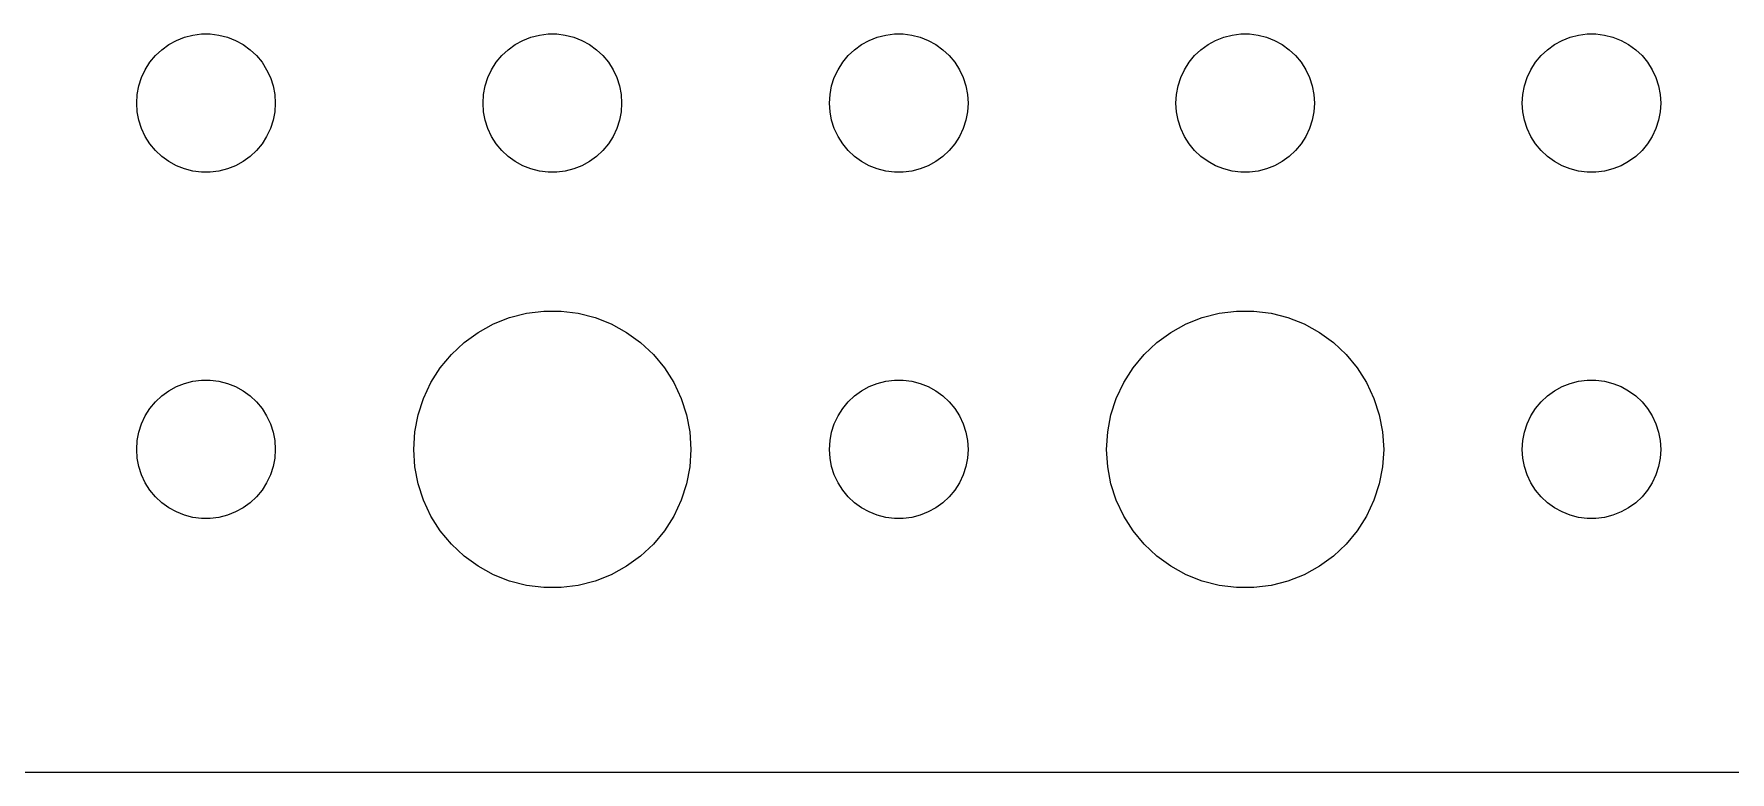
# Model space of a CAD drawing. Header units: metres. Extents: x -164 to 164, y -22 to 22.
# Drawn here: x -123.72 to -87, y -21.99 to -6 of the extents above; entities that cross this region are included whole.
import ezdxf

# ---------------------------------------------------------------- set-up
doc = ezdxf.new("R2010")
doc.units = ezdxf.units.M

msp = doc.modelspace()

# ---------------------------------------------------------------- linework, layer by layer
for p, q in [((-120.956, -6.34422), (-120.804, -6.23351)), ((-120.804, -6.23351), (-120.639, -6.14275)), ((-120.639, -6.14275), (-120.464, -6.07341)), ((-120.464, -6.07341), (-120.281, -6.02657)), ((-120.281, -6.02657), (-120.094, -6.00294)), ((-120.094, -6.00294), (-119.906, -6.00294)), ((-119.906, -6.00294), (-119.719, -6.02657)), ((-119.719, -6.02657), (-119.536, -6.07341)), ((-119.536, -6.07341), (-119.361, -6.14275)), ((-119.361, -6.14275), (-119.196, -6.23351)), ((-119.196, -6.23351), (-119.044, -6.34422)), ((-113.456, -6.34422), (-113.304, -6.23351)), ((-113.304, -6.23351), (-113.139, -6.14275)), ((-113.139, -6.14275), (-112.964, -6.07341)), ((-112.964, -6.07341), (-112.781, -6.02657)), ((-112.781, -6.02657), (-112.594, -6.00294)), ((-112.594, -6.00294), (-112.406, -6.00294)), ((-112.406, -6.00294), (-112.219, -6.02657)), ((-112.219, -6.02657), (-112.036, -6.07341)), ((-112.036, -6.07341), (-111.861, -6.14275)), ((-111.861, -6.14275), (-111.696, -6.23351)), ((-111.696, -6.23351), (-111.544, -6.34422)), ((-105.956, -6.34422), (-105.804, -6.23351)), ((-105.804, -6.23351), (-105.639, -6.14275)), ((-105.639, -6.14275), (-105.464, -6.07341)), ((-105.464, -6.07341), (-105.281, -6.02657)), ((-105.281, -6.02657), (-105.094, -6.00294)), ((-105.094, -6.00294), (-104.906, -6.00294)), ((-104.906, -6.00294), (-104.719, -6.02657)), ((-104.719, -6.02657), (-104.536, -6.07341)), ((-104.536, -6.07341), (-104.361, -6.14275)), ((-104.361, -6.14275), (-104.196, -6.23351)), ((-104.196, -6.23351), (-104.044, -6.34422)), ((-98.4561, -6.34422), (-98.3037, -6.23351)), ((-98.3037, -6.23351), (-98.1387, -6.14275)), ((-98.1387, -6.14275), (-97.9635, -6.07341)), ((-97.9635, -6.07341), (-97.7811, -6.02657)), ((-97.7811, -6.02657), (-97.5942, -6.00294)), ((-97.5942, -6.00294), (-97.4058, -6.00294)), ((-97.4058, -6.00294), (-97.2189, -6.02657)), ((-97.2189, -6.02657), (-97.0365, -6.07341)), ((-97.0365, -6.07341), (-96.8613, -6.14275)), ((-96.8613, -6.14275), (-96.6963, -6.23351)), ((-96.6963, -6.23351), (-96.5439, -6.34422)), ((-90.9561, -6.34422), (-90.8037, -6.23351)), ((-90.8037, -6.23351), (-90.6387, -6.14275)), ((-90.6387, -6.14275), (-90.4635, -6.07341)), ((-90.4635, -6.07341), (-90.2811, -6.02657)), ((-90.2811, -6.02657), (-90.0942, -6.00294)), ((-90.0942, -6.00294), (-89.9058, -6.00294)), ((-89.9058, -6.00294), (-89.7189, -6.02657)), ((-89.7189, -6.02657), (-89.5365, -6.07341)), ((-89.5365, -6.07341), (-89.3613, -6.14275)), ((-89.3613, -6.14275), (-89.1963, -6.23351)), ((-89.1963, -6.23351), (-89.0439, -6.34422)), ((-121.214, -6.61832), (-121.093, -6.47318)), ((-121.093, -6.47318), (-120.956, -6.34422)), ((-119.044, -6.34422), (-118.907, -6.47318)), ((-118.907, -6.47318), (-118.786, -6.61832)), ((-113.714, -6.61832), (-113.593, -6.47318)), ((-113.593, -6.47318), (-113.456, -6.34422)), ((-111.544, -6.34422), (-111.407, -6.47318)), ((-111.407, -6.47318), (-111.286, -6.61832)), ((-106.214, -6.61832), (-106.093, -6.47318)), ((-106.093, -6.47318), (-105.956, -6.34422)), ((-104.044, -6.34422), (-103.907, -6.47318)), ((-103.907, -6.47318), (-103.786, -6.61832)), ((-98.7135, -6.61832), (-98.5934, -6.47318)), ((-98.5934, -6.47318), (-98.4561, -6.34422)), ((-96.5439, -6.34422), (-96.4065, -6.47318)), ((-96.4065, -6.47318), (-96.2865, -6.61832)), ((-91.2135, -6.61832), (-91.0934, -6.47318)), ((-91.0934, -6.47318), (-90.9561, -6.34422)), ((-89.0439, -6.34422), (-88.9065, -6.47318)), ((-88.9065, -6.47318), (-88.7865, -6.61832)), ((-121.453, -7.12695), (-121.395, -6.9478)), ((-121.395, -6.9478), (-121.314, -6.77736)), ((-121.314, -6.77736), (-121.214, -6.61832)), ((-118.786, -6.61832), (-118.686, -6.77736)), ((-118.686, -6.77736), (-118.605, -6.9478)), ((-118.605, -6.9478), (-118.547, -7.12695)), ((-113.953, -7.12695), (-113.895, -6.9478)), ((-113.895, -6.9478), (-113.814, -6.77736)), ((-113.814, -6.77736), (-113.714, -6.61832)), ((-111.286, -6.61832), (-111.186, -6.77736)), ((-111.186, -6.77736), (-111.105, -6.9478)), ((-111.105, -6.9478), (-111.047, -7.12695)), ((-106.453, -7.12695), (-106.395, -6.9478)), ((-106.395, -6.9478), (-106.314, -6.77736)), ((-106.314, -6.77736), (-106.214, -6.61832)), ((-103.786, -6.61832), (-103.686, -6.77736)), ((-103.686, -6.77736), (-103.605, -6.9478)), ((-103.605, -6.9478), (-103.547, -7.12695)), ((-98.9529, -7.12695), (-98.8947, -6.9478)), ((-98.8947, -6.9478), (-98.8145, -6.77736)), ((-98.8145, -6.77736), (-98.7135, -6.61832)), ((-96.2865, -6.61832), (-96.1855, -6.77736)), ((-96.1855, -6.77736), (-96.1053, -6.9478)), ((-96.1053, -6.9478), (-96.0471, -7.12695)), ((-91.4529, -7.12695), (-91.3947, -6.9478)), ((-91.3947, -6.9478), (-91.3145, -6.77736)), ((-91.3145, -6.77736), (-91.2135, -6.61832)), ((-88.7865, -6.61832), (-88.6855, -6.77736)), ((-88.6855, -6.77736), (-88.6053, -6.9478)), ((-88.6053, -6.9478), (-88.5471, -7.12695)), ((-121.5, -7.5), (-121.488, -7.312)), ((-121.488, -7.312), (-121.453, -7.12695)), ((-118.547, -7.12695), (-118.512, -7.312)), ((-118.512, -7.312), (-118.5, -7.5)), ((-114, -7.5), (-113.988, -7.312)), ((-113.988, -7.312), (-113.953, -7.12695)), ((-111.047, -7.12695), (-111.012, -7.312)), ((-111.012, -7.312), (-111, -7.5)), ((-106.5, -7.5), (-106.488, -7.312)), ((-106.488, -7.312), (-106.453, -7.12695)), ((-103.547, -7.12695), (-103.512, -7.312)), ((-103.512, -7.312), (-103.5, -7.5)), ((-99, -7.5), (-98.9882, -7.312)), ((-98.9882, -7.312), (-98.9529, -7.12695)), ((-96.0471, -7.12695), (-96.0118, -7.312)), ((-96.0118, -7.312), (-96, -7.5)), ((-91.5, -7.5), (-91.4882, -7.312)), ((-91.4882, -7.312), (-91.4529, -7.12695)), ((-88.5471, -7.12695), (-88.5118, -7.312)), ((-88.5118, -7.312), (-88.5, -7.5)), ((-121.488, -7.68799), (-121.5, -7.5)), ((-121.453, -7.87303), (-121.488, -7.68799)), ((-118.512, -7.68799), (-118.547, -7.87303)), ((-118.5, -7.5), (-118.512, -7.68799)), ((-113.988, -7.68799), (-114, -7.5)), ((-113.953, -7.87303), (-113.988, -7.68799)), ((-111.012, -7.68799), (-111.047, -7.87303)), ((-111, -7.5), (-111.012, -7.68799)), ((-106.488, -7.68799), (-106.5, -7.5)), ((-106.453, -7.87303), (-106.488, -7.68799)), ((-103.512, -7.68799), (-103.547, -7.87303)), ((-103.5, -7.5), (-103.512, -7.68799)), ((-98.9882, -7.68799), (-99, -7.5)), ((-98.9529, -7.87303), (-98.9882, -7.68799)), ((-96.0118, -7.68799), (-96.0471, -7.87303)), ((-96, -7.5), (-96.0118, -7.68799)), ((-91.4882, -7.68799), (-91.5, -7.5)), ((-91.4529, -7.87303), (-91.4882, -7.68799)), ((-88.5118, -7.68799), (-88.5471, -7.87303)), ((-88.5, -7.5), (-88.5118, -7.68799)), ((-121.395, -8.05219), (-121.453, -7.87303)), ((-121.314, -8.22263), (-121.395, -8.05219)), ((-118.605, -8.05219), (-118.686, -8.22263)), ((-118.547, -7.87303), (-118.605, -8.05219)), ((-113.895, -8.05219), (-113.953, -7.87303)), ((-113.814, -8.22263), (-113.895, -8.05219)), ((-111.105, -8.05219), (-111.186, -8.22263)), ((-111.047, -7.87303), (-111.105, -8.05219)), ((-106.395, -8.05219), (-106.453, -7.87303)), ((-106.314, -8.22263), (-106.395, -8.05219)), ((-103.605, -8.05219), (-103.686, -8.22263)), ((-103.547, -7.87303), (-103.605, -8.05219)), ((-98.8947, -8.05219), (-98.9529, -7.87303)), ((-98.8145, -8.22263), (-98.8947, -8.05219)), ((-96.1053, -8.05219), (-96.1855, -8.22263)), ((-96.0471, -7.87303), (-96.1053, -8.05219)), ((-91.3947, -8.05219), (-91.4529, -7.87303)), ((-91.3145, -8.22263), (-91.3947, -8.05219)), ((-88.6053, -8.05219), (-88.6855, -8.22263)), ((-88.5471, -7.87303), (-88.6053, -8.05219)), ((-121.214, -8.38167), (-121.314, -8.22263)), ((-121.093, -8.52681), (-121.214, -8.38167)), ((-118.786, -8.38167), (-118.907, -8.52681)), ((-118.686, -8.22263), (-118.786, -8.38167)), ((-113.714, -8.38167), (-113.814, -8.22263)), ((-113.593, -8.52681), (-113.714, -8.38167)), ((-111.286, -8.38167), (-111.407, -8.52681)), ((-111.186, -8.22263), (-111.286, -8.38167)), ((-106.214, -8.38167), (-106.314, -8.22263)), ((-106.093, -8.52681), (-106.214, -8.38167)), ((-103.786, -8.38167), (-103.907, -8.52681)), ((-103.686, -8.22263), (-103.786, -8.38167)), ((-98.7135, -8.38167), (-98.8145, -8.22263)), ((-98.5934, -8.52681), (-98.7135, -8.38167)), ((-96.2865, -8.38167), (-96.4065, -8.52681)), ((-96.1855, -8.22263), (-96.2865, -8.38167)), ((-91.2135, -8.38167), (-91.3145, -8.22263)), ((-91.0934, -8.52681), (-91.2135, -8.38167)), ((-88.7865, -8.38167), (-88.9065, -8.52681)), ((-88.6855, -8.22263), (-88.7865, -8.38167)), ((-120.956, -8.65576), (-121.093, -8.52681)), ((-120.804, -8.76648), (-120.956, -8.65576)), ((-120.639, -8.85724), (-120.804, -8.76648)), ((-119.196, -8.76648), (-119.361, -8.85724)), ((-119.044, -8.65576), (-119.196, -8.76648)), ((-118.907, -8.52681), (-119.044, -8.65576)), ((-113.456, -8.65576), (-113.593, -8.52681)), ((-113.304, -8.76648), (-113.456, -8.65576)), ((-113.139, -8.85724), (-113.304, -8.76648)), ((-111.696, -8.76648), (-111.861, -8.85724)), ((-111.544, -8.65576), (-111.696, -8.76648)), ((-111.407, -8.52681), (-111.544, -8.65576)), ((-105.956, -8.65576), (-106.093, -8.52681)), ((-105.804, -8.76648), (-105.956, -8.65576)), ((-105.639, -8.85724), (-105.804, -8.76648)), ((-104.196, -8.76648), (-104.361, -8.85724)), ((-104.044, -8.65576), (-104.196, -8.76648)), ((-103.907, -8.52681), (-104.044, -8.65576)), ((-98.4561, -8.65576), (-98.5934, -8.52681)), ((-98.3037, -8.76648), (-98.4561, -8.65576)), ((-98.1387, -8.85724), (-98.3037, -8.76648)), ((-96.6963, -8.76648), (-96.8613, -8.85724)), ((-96.5439, -8.65576), (-96.6963, -8.76648)), ((-96.4065, -8.52681), (-96.5439, -8.65576)), ((-90.9561, -8.65576), (-91.0934, -8.52681)), ((-90.8037, -8.76648), (-90.9561, -8.65576)), ((-90.6387, -8.85724), (-90.8037, -8.76648)), ((-89.1963, -8.76648), (-89.3613, -8.85724)), ((-89.0439, -8.65576), (-89.1963, -8.76648)), ((-88.9065, -8.52681), (-89.0439, -8.65576)), ((-120.464, -8.92657), (-120.639, -8.85724)), ((-120.281, -8.97342), (-120.464, -8.92657)), ((-120.094, -8.99704), (-120.281, -8.97342)), ((-119.906, -8.99704), (-120.094, -8.99704)), ((-119.719, -8.97342), (-119.906, -8.99704)), ((-119.536, -8.92657), (-119.719, -8.97342)), ((-119.361, -8.85724), (-119.536, -8.92657)), ((-112.964, -8.92657), (-113.139, -8.85724)), ((-112.781, -8.97342), (-112.964, -8.92657)), ((-112.594, -8.99704), (-112.781, -8.97342)), ((-112.406, -8.99704), (-112.594, -8.99704)), ((-112.219, -8.97342), (-112.406, -8.99704)), ((-112.036, -8.92657), (-112.219, -8.97342)), ((-111.861, -8.85724), (-112.036, -8.92657)), ((-105.464, -8.92657), (-105.639, -8.85724)), ((-105.281, -8.97342), (-105.464, -8.92657)), ((-105.094, -8.99704), (-105.281, -8.97342)), ((-104.906, -8.99704), (-105.094, -8.99704)), ((-104.719, -8.97342), (-104.906, -8.99704)), ((-104.536, -8.92657), (-104.719, -8.97342)), ((-104.361, -8.85724), (-104.536, -8.92657)), ((-97.9635, -8.92657), (-98.1387, -8.85724)), ((-97.7811, -8.97342), (-97.9635, -8.92657)), ((-97.5942, -8.99704), (-97.7811, -8.97342)), ((-97.4058, -8.99704), (-97.5942, -8.99704)), ((-97.2189, -8.97342), (-97.4058, -8.99704)), ((-97.0365, -8.92657), (-97.2189, -8.97342)), ((-96.8613, -8.85724), (-97.0365, -8.92657)), ((-90.4635, -8.92657), (-90.6387, -8.85724)), ((-90.2811, -8.97342), (-90.4635, -8.92657)), ((-90.0942, -8.99704), (-90.2811, -8.97342)), ((-89.9058, -8.99704), (-90.0942, -8.99704)), ((-89.7189, -8.97342), (-89.9058, -8.99704)), ((-89.5365, -8.92657), (-89.7189, -8.97342)), ((-89.3613, -8.85724), (-89.5365, -8.92657)), ((-113.427, -12.1468), (-113.062, -12.0531)), ((-113.062, -12.0531), (-112.688, -12.0059)), ((-112.688, -12.0059), (-112.312, -12.0059)), ((-112.312, -12.0059), (-111.938, -12.0531)), ((-111.938, -12.0531), (-111.573, -12.1468)), ((-98.427, -12.1468), (-98.0621, -12.0531)), ((-98.0621, -12.0531), (-97.6884, -12.0059)), ((-97.6884, -12.0059), (-97.3116, -12.0059)), ((-97.3116, -12.0059), (-96.9379, -12.0531)), ((-96.9379, -12.0531), (-96.573, -12.1468)), ((-114.412, -12.6884), (-114.107, -12.467)), ((-114.107, -12.467), (-113.777, -12.2855)), ((-113.777, -12.2855), (-113.427, -12.1468)), ((-111.573, -12.1468), (-111.223, -12.2855)), ((-111.223, -12.2855), (-110.893, -12.467)), ((-110.893, -12.467), (-110.588, -12.6884)), ((-99.4123, -12.6884), (-99.1075, -12.467)), ((-99.1075, -12.467), (-98.7773, -12.2855)), ((-98.7773, -12.2855), (-98.427, -12.1468)), ((-96.573, -12.1468), (-96.2227, -12.2855)), ((-96.2227, -12.2855), (-95.8925, -12.467)), ((-95.8925, -12.467), (-95.5877, -12.6884)), ((-114.687, -12.9464), (-114.412, -12.6884)), ((-110.588, -12.6884), (-110.313, -12.9464)), ((-99.6869, -12.9464), (-99.4123, -12.6884)), ((-95.5877, -12.6884), (-95.3131, -12.9464)), ((-114.927, -13.2366), (-114.687, -12.9464)), ((-110.313, -12.9464), (-110.073, -13.2366)), ((-99.927, -13.2366), (-99.6869, -12.9464)), ((-95.3131, -12.9464), (-95.073, -13.2366)), ((-120.639, -13.6427), (-120.464, -13.5734)), ((-120.464, -13.5734), (-120.281, -13.5266)), ((-120.281, -13.5266), (-120.094, -13.5029)), ((-120.094, -13.5029), (-119.906, -13.5029)), ((-119.906, -13.5029), (-119.719, -13.5266)), ((-119.719, -13.5266), (-119.536, -13.5734)), ((-119.536, -13.5734), (-119.361, -13.6427)), ((-115.289, -13.8956), (-115.129, -13.5547)), ((-115.129, -13.5547), (-114.927, -13.2366)), ((-110.073, -13.2366), (-109.871, -13.5547)), ((-109.871, -13.5547), (-109.711, -13.8956)), ((-105.639, -13.6427), (-105.464, -13.5734)), ((-105.464, -13.5734), (-105.281, -13.5266)), ((-105.281, -13.5266), (-105.094, -13.5029)), ((-105.094, -13.5029), (-104.906, -13.5029)), ((-104.906, -13.5029), (-104.719, -13.5266)), ((-104.719, -13.5266), (-104.536, -13.5734)), ((-104.536, -13.5734), (-104.361, -13.6427)), ((-100.289, -13.8956), (-100.129, -13.5547)), ((-100.129, -13.5547), (-99.927, -13.2366)), ((-95.073, -13.2366), (-94.8711, -13.5547)), ((-94.8711, -13.5547), (-94.7107, -13.8956)), ((-90.6387, -13.6427), (-90.4635, -13.5734)), ((-90.4635, -13.5734), (-90.2811, -13.5266)), ((-90.2811, -13.5266), (-90.0942, -13.5029)), ((-90.0942, -13.5029), (-89.9058, -13.5029)), ((-89.9058, -13.5029), (-89.7189, -13.5266)), ((-89.7189, -13.5266), (-89.5365, -13.5734)), ((-89.5365, -13.5734), (-89.3613, -13.6427)), ((-121.093, -13.9732), (-120.956, -13.8442)), ((-120.956, -13.8442), (-120.804, -13.7335)), ((-120.804, -13.7335), (-120.639, -13.6427)), ((-119.361, -13.6427), (-119.196, -13.7335)), ((-119.196, -13.7335), (-119.044, -13.8442)), ((-119.044, -13.8442), (-118.907, -13.9732)), ((-115.406, -14.2539), (-115.289, -13.8956)), ((-109.711, -13.8956), (-109.594, -14.2539)), ((-106.093, -13.9732), (-105.956, -13.8442)), ((-105.956, -13.8442), (-105.804, -13.7335)), ((-105.804, -13.7335), (-105.639, -13.6427)), ((-104.361, -13.6427), (-104.196, -13.7335)), ((-104.196, -13.7335), (-104.044, -13.8442)), ((-104.044, -13.8442), (-103.907, -13.9732)), ((-100.406, -14.2539), (-100.289, -13.8956)), ((-94.7107, -13.8956), (-94.5943, -14.2539)), ((-91.0934, -13.9732), (-90.9561, -13.8442)), ((-90.9561, -13.8442), (-90.8037, -13.7335)), ((-90.8037, -13.7335), (-90.6387, -13.6427)), ((-89.3613, -13.6427), (-89.1963, -13.7335)), ((-89.1963, -13.7335), (-89.0439, -13.8442)), ((-89.0439, -13.8442), (-88.9065, -13.9732)), ((-121.395, -14.4478), (-121.314, -14.2774)), ((-121.314, -14.2774), (-121.214, -14.1183)), ((-121.214, -14.1183), (-121.093, -13.9732)), ((-118.907, -13.9732), (-118.786, -14.1183)), ((-118.786, -14.1183), (-118.686, -14.2774)), ((-118.686, -14.2774), (-118.605, -14.4478)), ((-115.476, -14.624), (-115.406, -14.2539)), ((-109.594, -14.2539), (-109.524, -14.624)), ((-106.395, -14.4478), (-106.314, -14.2774)), ((-106.314, -14.2774), (-106.214, -14.1183)), ((-106.214, -14.1183), (-106.093, -13.9732)), ((-103.907, -13.9732), (-103.786, -14.1183)), ((-103.786, -14.1183), (-103.686, -14.2774)), ((-103.686, -14.2774), (-103.605, -14.4478)), ((-100.476, -14.624), (-100.406, -14.2539)), ((-94.5943, -14.2539), (-94.5237, -14.624)), ((-91.3947, -14.4478), (-91.3145, -14.2774)), ((-91.3145, -14.2774), (-91.2135, -14.1183)), ((-91.2135, -14.1183), (-91.0934, -13.9732)), ((-88.9065, -13.9732), (-88.7865, -14.1183)), ((-88.7865, -14.1183), (-88.6855, -14.2774)), ((-88.6855, -14.2774), (-88.6053, -14.4478)), ((-121.488, -14.812), (-121.453, -14.627)), ((-121.453, -14.627), (-121.395, -14.4478)), ((-118.605, -14.4478), (-118.547, -14.627)), ((-118.547, -14.627), (-118.512, -14.812)), ((-115.5, -15), (-115.476, -14.624)), ((-109.524, -14.624), (-109.5, -15)), ((-106.488, -14.812), (-106.453, -14.627)), ((-106.453, -14.627), (-106.395, -14.4478)), ((-103.605, -14.4478), (-103.547, -14.627)), ((-103.547, -14.627), (-103.512, -14.812)), ((-100.5, -15), (-100.476, -14.624)), ((-94.5237, -14.624), (-94.5, -15)), ((-91.4882, -14.812), (-91.4529, -14.627)), ((-91.4529, -14.627), (-91.3947, -14.4478)), ((-88.6053, -14.4478), (-88.5471, -14.627)), ((-88.5471, -14.627), (-88.5118, -14.812)), ((-121.5, -15), (-121.488, -14.812)), ((-121.488, -15.188), (-121.5, -15)), ((-118.512, -14.812), (-118.5, -15)), ((-118.5, -15), (-118.512, -15.188)), ((-115.476, -15.376), (-115.5, -15)), ((-109.5, -15), (-109.524, -15.376)), ((-106.5, -15), (-106.488, -14.812)), ((-106.488, -15.188), (-106.5, -15)), ((-103.512, -14.812), (-103.5, -15)), ((-103.5, -15), (-103.512, -15.188)), ((-100.476, -15.376), (-100.5, -15)), ((-94.5, -15), (-94.5237, -15.376)), ((-91.5, -15), (-91.4882, -14.812)), ((-91.4882, -15.188), (-91.5, -15)), ((-88.5118, -14.812), (-88.5, -15)), ((-88.5, -15), (-88.5118, -15.188)), ((-121.453, -15.373), (-121.488, -15.188)), ((-121.395, -15.5522), (-121.453, -15.373)), ((-118.547, -15.373), (-118.605, -15.5522)), ((-118.512, -15.188), (-118.547, -15.373)), ((-115.406, -15.7461), (-115.476, -15.376)), ((-109.524, -15.376), (-109.594, -15.7461)), ((-106.453, -15.373), (-106.488, -15.188)), ((-106.395, -15.5522), (-106.453, -15.373)), ((-103.547, -15.373), (-103.605, -15.5522)), ((-103.512, -15.188), (-103.547, -15.373)), ((-100.406, -15.7461), (-100.476, -15.376)), ((-94.5237, -15.376), (-94.5943, -15.7461)), ((-91.4529, -15.373), (-91.4882, -15.188)), ((-91.3947, -15.5522), (-91.4529, -15.373)), ((-88.5471, -15.373), (-88.6053, -15.5522)), ((-88.5118, -15.188), (-88.5471, -15.373)), ((-121.314, -15.7226), (-121.395, -15.5522)), ((-121.214, -15.8817), (-121.314, -15.7226)), ((-118.686, -15.7226), (-118.786, -15.8817)), ((-118.605, -15.5522), (-118.686, -15.7226)), ((-115.289, -16.1044), (-115.406, -15.7461)), ((-109.594, -15.7461), (-109.711, -16.1044)), ((-106.314, -15.7226), (-106.395, -15.5522)), ((-106.214, -15.8817), (-106.314, -15.7226)), ((-103.686, -15.7226), (-103.786, -15.8817)), ((-103.605, -15.5522), (-103.686, -15.7226)), ((-100.289, -16.1044), (-100.406, -15.7461)), ((-94.5943, -15.7461), (-94.7107, -16.1044)), ((-91.3145, -15.7226), (-91.3947, -15.5522)), ((-91.2135, -15.8817), (-91.3145, -15.7226)), ((-88.6855, -15.7226), (-88.7865, -15.8817)), ((-88.6053, -15.5522), (-88.6855, -15.7226)), ((-121.093, -16.0268), (-121.214, -15.8817)), ((-120.956, -16.1558), (-121.093, -16.0268)), ((-120.804, -16.2665), (-120.956, -16.1558)), ((-119.044, -16.1558), (-119.196, -16.2665)), ((-118.907, -16.0268), (-119.044, -16.1558)), ((-118.786, -15.8817), (-118.907, -16.0268)), ((-115.129, -16.4453), (-115.289, -16.1044)), ((-109.711, -16.1044), (-109.871, -16.4453)), ((-106.093, -16.0268), (-106.214, -15.8817)), ((-105.956, -16.1558), (-106.093, -16.0268)), ((-105.804, -16.2665), (-105.956, -16.1558)), ((-104.044, -16.1558), (-104.196, -16.2665)), ((-103.907, -16.0268), (-104.044, -16.1558)), ((-103.786, -15.8817), (-103.907, -16.0268)), ((-100.129, -16.4453), (-100.289, -16.1044)), ((-94.7107, -16.1044), (-94.8711, -16.4453)), ((-91.0934, -16.0268), (-91.2135, -15.8817)), ((-90.9561, -16.1558), (-91.0934, -16.0268)), ((-90.8037, -16.2665), (-90.9561, -16.1558)), ((-89.0439, -16.1558), (-89.1963, -16.2665)), ((-88.9065, -16.0268), (-89.0439, -16.1558)), ((-88.7865, -15.8817), (-88.9065, -16.0268)), ((-120.639, -16.3572), (-120.804, -16.2665)), ((-120.464, -16.4266), (-120.639, -16.3572)), ((-120.281, -16.4734), (-120.464, -16.4266)), ((-120.094, -16.497), (-120.281, -16.4734)), ((-119.906, -16.497), (-120.094, -16.497)), ((-119.719, -16.4734), (-119.906, -16.497)), ((-119.536, -16.4266), (-119.719, -16.4734)), ((-119.361, -16.3572), (-119.536, -16.4266)), ((-119.196, -16.2665), (-119.361, -16.3572)), ((-114.927, -16.7634), (-115.129, -16.4453)), ((-109.871, -16.4453), (-110.073, -16.7634)), ((-105.639, -16.3572), (-105.804, -16.2665)), ((-105.464, -16.4266), (-105.639, -16.3572)), ((-105.281, -16.4734), (-105.464, -16.4266)), ((-105.094, -16.497), (-105.281, -16.4734)), ((-104.906, -16.497), (-105.094, -16.497)), ((-104.719, -16.4734), (-104.906, -16.497)), ((-104.536, -16.4266), (-104.719, -16.4734)), ((-104.361, -16.3572), (-104.536, -16.4266)), ((-104.196, -16.2665), (-104.361, -16.3572)), ((-99.927, -16.7634), (-100.129, -16.4453)), ((-94.8711, -16.4453), (-95.073, -16.7634)), ((-90.6387, -16.3572), (-90.8037, -16.2665)), ((-90.4635, -16.4266), (-90.6387, -16.3572)), ((-90.2811, -16.4734), (-90.4635, -16.4266)), ((-90.0942, -16.497), (-90.2811, -16.4734)), ((-89.9058, -16.497), (-90.0942, -16.497)), ((-89.7189, -16.4734), (-89.9058, -16.497)), ((-89.5365, -16.4266), (-89.7189, -16.4734)), ((-89.3613, -16.3572), (-89.5365, -16.4266)), ((-89.1963, -16.2665), (-89.3613, -16.3572)), ((-114.687, -17.0536), (-114.927, -16.7634)), ((-110.073, -16.7634), (-110.313, -17.0536)), ((-99.6869, -17.0536), (-99.927, -16.7634)), ((-95.073, -16.7634), (-95.3131, -17.0536)), ((-114.412, -17.3115), (-114.687, -17.0536)), ((-110.313, -17.0536), (-110.588, -17.3115)), ((-99.4123, -17.3115), (-99.6869, -17.0536)), ((-95.3131, -17.0536), (-95.5877, -17.3115)), ((-114.107, -17.533), (-114.412, -17.3115)), ((-113.777, -17.7145), (-114.107, -17.533)), ((-110.893, -17.533), (-111.223, -17.7145)), ((-110.588, -17.3115), (-110.893, -17.533)), ((-99.1075, -17.533), (-99.4123, -17.3115)), ((-98.7773, -17.7145), (-99.1075, -17.533)), ((-95.8925, -17.533), (-96.2227, -17.7145)), ((-95.5877, -17.3115), (-95.8925, -17.533)), ((-113.427, -17.8532), (-113.777, -17.7145)), ((-113.062, -17.9469), (-113.427, -17.8532)), ((-112.688, -17.9941), (-113.062, -17.9469)), ((-112.312, -17.9941), (-112.688, -17.9941)), ((-111.938, -17.9469), (-112.312, -17.9941)), ((-111.573, -17.8532), (-111.938, -17.9469)), ((-111.223, -17.7145), (-111.573, -17.8532)), ((-98.427, -17.8532), (-98.7773, -17.7145)), ((-98.0621, -17.9469), (-98.427, -17.8532)), ((-97.6884, -17.9941), (-98.0621, -17.9469)), ((-97.3116, -17.9941), (-97.6884, -17.9941)), ((-96.9379, -17.9469), (-97.3116, -17.9941)), ((-96.573, -17.8532), (-96.9379, -17.9469)), ((-96.2227, -17.7145), (-96.573, -17.8532)), ((-159.814, -21.9901), (159.814, -21.9901))]:
    msp.add_line(p, q)

doc.saveas('drawing.dxf')
